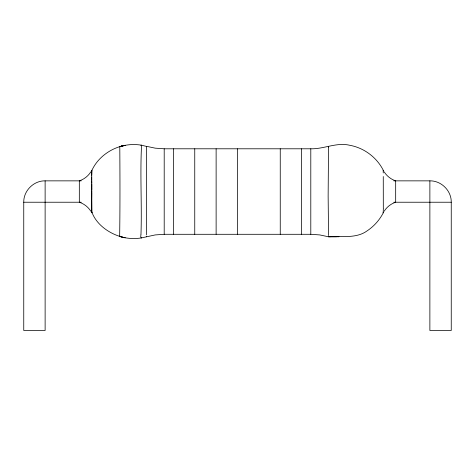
<?xml version="1.0" encoding="UTF-8"?>
<svg xmlns="http://www.w3.org/2000/svg" width="475" height="475" viewBox="0 0 475 475"><rect width="100%" height="100%" fill="white"/><g stroke="black" fill="none" stroke-linecap="round" stroke-linejoin="round"><path stroke-width="0.71" d="M91.776 188.349L91.776 187.251M91.728 177.608L91.734 176.017M91.758 172.722L91.782 170.24L91.776 171.416M91.77 188.943L91.776 188.444M91.782 170.852L91.776 171.232M91.77 188.545L91.776 188.047M91.693 200.432L91.823 212.865L91.782 212.206M91.77 189.733L91.77 189.216M91.728 175.97L91.746 173.987M91.77 189.537L91.77 188.83M146.49 234.905L146.579 146.33L155.2 148.158L164.202 148.794L310.798 148.794C324.009 149.138 336.609 142.061 349.885 145.303C363.969 147.879 376.55 157.219 383.099 169.943M91.734 175.037L91.74 174.693M91.764 190.327L91.77 189.602M91.74 174.539L91.746 174.212M91.693 200.129L91.77 192.945M91.764 190.184L91.758 191.425M91.74 174.064L91.746 173.761M91.746 173.624L91.758 173.132M91.746 173.844L91.752 173.44M91.776 211.832L91.758 191.348M91.752 173.108L91.764 172.223M91.752 173.31L91.758 172.841M91.776 171.333L91.764 172.283M146.472 236.247L146.46 236.764L146.448 236.312M91.847 212.675L91.782 212.254M45.125 180.856L45.125 330.481L23.75 330.481L23.75 202.231C23.489 190.813 33.707 180.595 45.125 180.856L81.243 180.856M146.567 146.431L141.253 145.136M119.653 236.348C120.092 206.91 119.997 175.774 119.789 146.739M141.14 145.231L140.944 145.588M140.962 234.697C142.001 205.028 139.982 174.877 141.556 145.356M140.903 235L140.719 236.621L141.146 237.868M119.926 236.093L119.759 236.384M383.099 213.144C379.353 220.293 373.795 226.444 367.062 230.903C356.28 238.735 341.863 235.915 329.3 236.752M90.838 171.849C88.19 176.071 84.057 179.307 79.325 180.856L79.325 202.231C84.057 203.781 88.19 207.017 90.838 211.238M384.162 211.238C386.81 207.017 390.943 203.781 395.675 202.231L395.675 180.856C390.943 179.307 386.81 176.071 384.162 171.849M120.947 146.336C127.526 144.424 134.508 144.073 141.265 145.136M120.781 146.336L125.145 145.303C110.984 147.933 97.672 157.451 91.782 170.638M141.283 237.945L155.2 234.929L164.202 234.294L310.798 234.294L319.8 234.929L328.546 236.799M141.247 237.951C134.544 239.026 127.401 238.634 120.781 236.752M393.757 180.856L429.875 180.856C441.293 180.595 451.511 190.813 451.25 202.231L451.25 330.481L429.875 330.481L429.875 180.856M23.75 202.231L81.243 202.231M393.757 202.231L451.25 202.231M338.978 236.752L328.546 236.728L328.528 236.33M336.567 236.752L328.54 236.782L328.552 236.117M119.682 236.443L125.145 237.785C111.15 235.042 96.366 225.334 91.687 211.601M328.463 147.042L328.439 146.532L328.492 148.865M383.313 208.181L383.266 176.51M383.319 208.578L383.224 212.895L383.135 212.088M91.752 191.544L91.764 192.476M383.242 172.942L383.23 170.252L383.218 171.012M328.498 149.316L328.142 196.05L328.546 235.44M91.746 181.616L91.752 182.774M91.74 179.966L91.764 184.365M91.74 179.33L91.746 180.227M91.764 183.873L91.77 185.161M91.734 178.743L91.734 179.431M91.77 184.68L91.77 185.749M91.734 178.315L91.734 178.814M91.77 185.297L91.77 186.348M91.734 177.828L91.734 178.416M91.776 186.069L91.77 186.746M91.734 177.507L91.728 177.929M91.776 186.461L91.776 187.756M310.798 148.794L310.798 234.294M301.625 148.794L301.625 234.294M280.25 148.794L280.25 234.294M237.5 148.794L237.5 234.294M216.125 148.794L216.125 234.294M194.75 148.794L194.75 234.294M173.375 148.794L173.375 234.294M164.202 148.794L164.202 234.294M125.115 145.303L119.682 146.644L125.145 145.303"/></g></svg>
